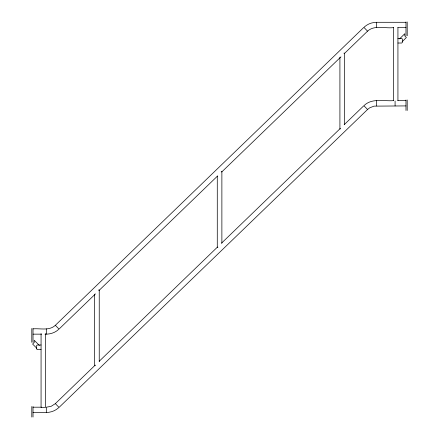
<?xml version="1.0" encoding="UTF-8"?>
<svg xmlns="http://www.w3.org/2000/svg" width="439" height="439" viewBox="0 0 439 439"><rect width="100%" height="100%" fill="white"/><g stroke="black" fill="none" stroke-linecap="round" stroke-linejoin="round"><path stroke-width="0.66" d="M399.583 38.89L404.763 33.71L404.763 35.866L406.388 37.485L402.146 41.727M33.024 328.866C40.328 328.174 49.398 331.072 55.352 325.294L363.882 27.35L367.553 31.153C374.604 24.639 385.222 28.765 393.673 27.586M95.499 293.878L59.024 329.096L55.352 325.294M98.945 290.547L217.728 175.841M221.668 172.033L340.938 56.856M344.39 53.525L367.553 31.153M33.024 412.484L46.32 412.484L46.32 407.194L51.111 406.338L55.352 403.628L95.274 365.072M99.214 361.264L217.503 247.036M221.443 243.228L340.225 128.528M344.165 124.72L363.882 105.684L367.553 109.487L369.693 107.818L374.055 106.134L405.976 105.914M367.553 109.487L59.024 407.43L55.352 403.628M364.321 26.998C367.641 23.942 372.096 22.329 376.585 22.296L405.976 22.296M58.585 329.448C54.941 332.85 49.909 334.353 44.987 334.15M364.321 105.327C372.223 97.897 384.048 101.431 393.673 100.624M58.585 407.782C55.265 410.838 50.809 412.451 46.32 412.484M397.778 27.586L405.976 27.586M397.932 38.434L401.751 38.434L402.514 39.203L402.514 42.254L401.751 43.022L397.932 43.022M343.874 53.157L344.511 53.157L344.511 124.747M397.778 100.624L405.976 100.624M340.543 128.841L339.912 128.841L339.912 57.246M221.24 171.578L221.876 171.578L221.876 243.173M217.914 247.267L217.278 247.267L217.278 176.352M98.61 290.003L99.241 290.003L99.241 361.599M33.024 334.15L41.667 334.15M41.068 345.005L37.249 345.005L36.486 345.773L36.486 348.824L37.249 349.592L41.068 349.592M95.279 365.692L94.643 365.692L94.643 294.097M33.024 407.194L41.667 407.194M39.417 345.46L34.237 340.28L34.237 342.436L32.612 344.055L36.854 348.297M407.205 21.95L407.205 35.751M407.205 99.977L407.205 110.48M405.976 21.95L405.976 35.751M405.976 99.977L405.976 110.48M397.932 27.624L397.932 100.586M395.084 100.981L395.084 105.914M393.333 27.624L393.333 100.586M376.585 22.296L376.585 27.586M376.585 100.624L376.585 105.914M46.32 328.866L46.32 334.15M45.667 333.7L45.667 407.337L41.068 407.337L41.068 333.7M33.024 328.52L33.024 342.321M33.024 406.547L33.024 417.05M31.795 328.52L31.795 342.321M31.795 406.547L31.795 417.05"/></g></svg>
